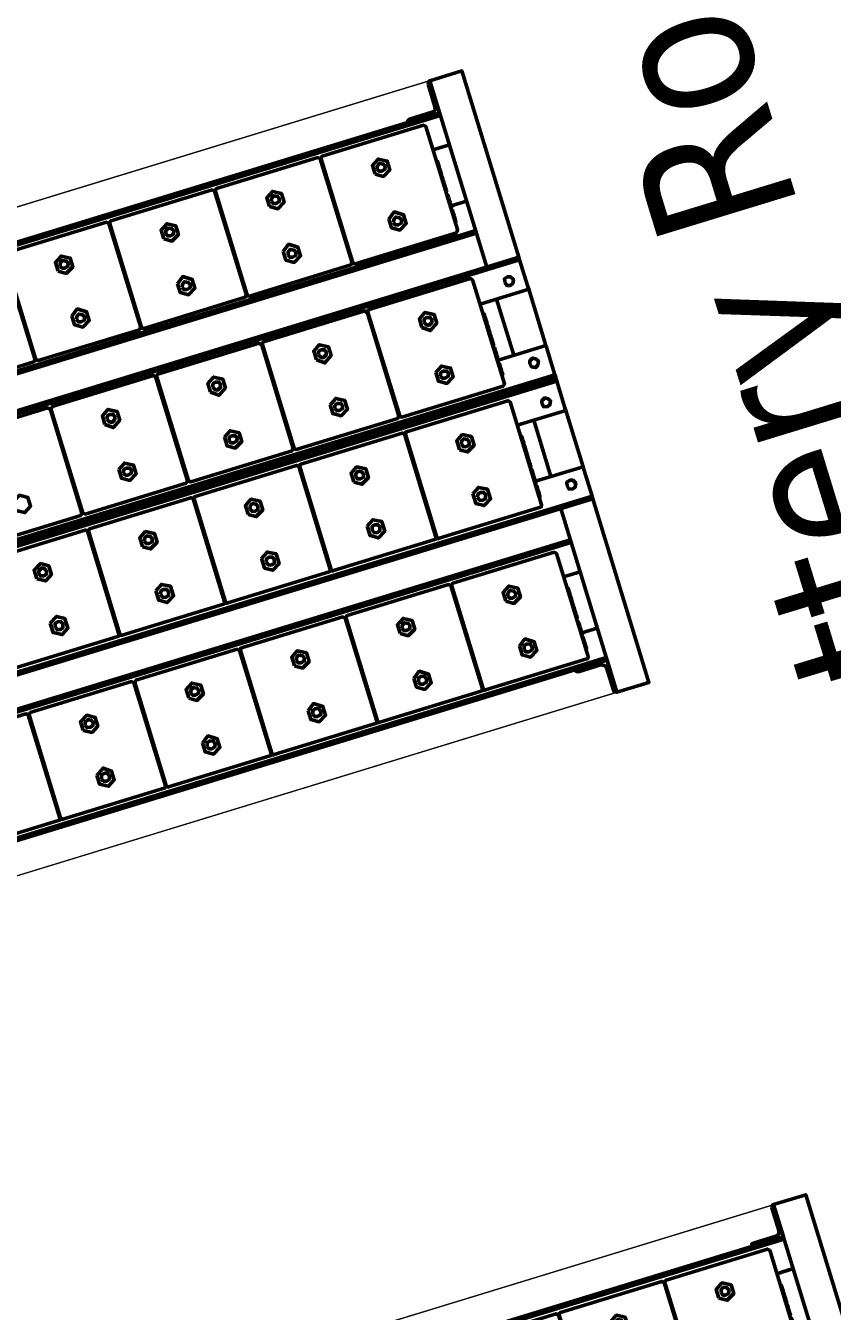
# Model space of a CAD drawing. Header units: inches. Extents: x 543393 to 2689207, y 1841861 to 9121372.
# Drawn here: x 547520.614 to 547521.818, y 1841968.599 to 1841970.519 of the extents above; entities that cross this region are included whole.
import ezdxf
from ezdxf.enums import TextEntityAlignment as Align

# ---------------------------------------------------------------- set-up
doc = ezdxf.new("R2010")
doc.units = ezdxf.units.IN
doc.header["$MEASUREMENT"] = 0
doc.layers.add('Kich thuoc', color=8, linetype='Continuous', lineweight=18)
doc.layers.add('TEXT_Phong', color=1, linetype='Continuous', lineweight=20)
doc.styles.add('Tahoma-R', font='tahoma.ttf')

# ---------------------------------------------------------------- blocks, each defined once
blk = doc.blocks.new('Dan AC 220')
at = {"lineweight": 50}
for points in [[(103.2, 622.1), (28.8, 622.1), (28.8, 626.2), (28.8, 661.3), (28.8, 668.1), (3788, 668.1), (3788, 672.2), (3788, 958.9), (3737.9, 958.9), (3737.9, 672.2)], [(78.9, 672.2), (78.9, 958.9), (28.8, 958.9), (28.8, 672.2), (28.8, 668.1)], [(78.9, 904.8), (3737.9, 904.8)], [(128.9, 908.9), (3687.9, 908.9)], [(104.6, 883.2), (103.2, 883.2), (103.2, 881.8), (104.6, 881.8)], [(103.2, 881.8), (103.2, 879.1), (104.6, 879.1)], [(103.2, 879.1), (103.2, 877.8), (104.6, 877.8)], [(103.2, 877.8), (103.2, 876.4), (104.6, 876.4), (103.2, 876.4), (103.2, 873.7), (103.2, 871), (104.6, 871)], [(104.6, 869.7), (103.2, 869.7), (104.6, 869.7)], [(103.2, 869.7), (103.2, 865.6), (104.6, 865.6)], [(269.6, 883.2), (268.3, 883.2)], [(269.6, 881.8), (268.3, 881.8)], [(269.6, 879.1), (268.3, 879.1)], [(269.6, 877.8), (268.3, 877.8)], [(269.6, 871), (268.3, 871)], [(269.6, 869.7), (268.3, 869.7), (269.6, 869.7)], [(269.6, 865.6), (268.3, 865.6)], [(434.6, 883.2), (433.3, 883.2)], [(434.6, 881.8), (433.3, 881.8)], [(434.6, 879.1), (433.3, 879.1)], [(434.6, 877.8), (433.3, 877.8)], [(434.6, 871), (433.3, 871)], [(434.6, 869.7), (433.3, 869.7), (434.6, 869.7)], [(434.6, 865.6), (433.3, 865.6)], [(599.7, 883.2), (598.3, 883.2)], [(599.7, 881.8), (598.3, 881.8)], [(599.7, 879.1), (598.3, 879.1)], [(599.7, 877.8), (598.3, 877.8)], [(599.7, 871), (598.3, 871)], [(599.7, 869.7), (598.3, 869.7), (599.7, 869.7)], [(599.7, 865.6), (598.3, 865.6)], [(764.7, 883.2), (763.3, 883.2)], [(764.7, 881.8), (763.3, 881.8)], [(764.7, 879.1), (763.3, 879.1)], [(764.7, 877.8), (763.3, 877.8)], [(764.7, 871), (763.3, 871)], [(764.7, 869.7), (763.3, 869.7), (764.7, 869.7)], [(764.7, 865.6), (763.3, 865.6)], [(929.7, 883.2), (928.4, 883.2)], [(929.7, 881.8), (928.4, 881.8)], [(929.7, 879.1), (928.4, 879.1)], [(929.7, 877.8), (928.4, 877.8)], [(929.7, 871), (928.4, 871)], [(929.7, 869.7), (928.4, 869.7), (929.7, 869.7)], [(929.7, 865.6), (928.4, 865.6)], [(78.9, 858.8), (103.2, 858.8)], [(103.2, 861.5), (103.2, 862.9)], [(104.6, 861.5), (103.2, 861.5), (103.2, 858.8), (103.2, 857.5), (104.6, 857.5)], [(104.6, 861.5), (103.2, 861.5), (104.6, 861.5)], [(103.2, 857.5), (103.2, 856.1), (104.6, 856.1), (103.2, 856.1), (103.2, 853.4), (103.2, 850.7), (104.6, 850.7)], [(104.6, 849.4), (103.2, 849.4), (103.2, 846.7), (103.2, 844), (104.6, 844), (103.2, 844), (103.2, 841.3), (104.6, 841.3)], [(269.6, 861.5), (268.3, 861.5)], [(269.6, 861.5), (268.3, 861.5), (269.6, 861.5)], [(269.6, 857.5), (268.3, 857.5)], [(269.6, 850.7), (268.3, 850.7)], [(269.6, 849.4), (268.3, 849.4)], [(434.6, 861.5), (433.3, 861.5)], [(434.6, 861.5), (433.3, 861.5), (434.6, 861.5)], [(434.6, 857.5), (433.3, 857.5)], [(434.6, 850.7), (433.3, 850.7)], [(434.6, 849.4), (433.3, 849.4)], [(599.7, 861.5), (598.3, 861.5)], [(599.7, 861.5), (598.3, 861.5), (599.7, 861.5)], [(599.7, 857.5), (598.3, 857.5)], [(599.7, 850.7), (598.3, 850.7)], [(599.7, 849.4), (598.3, 849.4)], [(764.7, 861.5), (763.3, 861.5)], [(764.7, 861.5), (763.3, 861.5), (764.7, 861.5)], [(764.7, 857.5), (763.3, 857.5)], [(764.7, 850.7), (763.3, 850.7)], [(764.7, 849.4), (763.3, 849.4)], [(929.7, 861.5), (928.4, 861.5)], [(929.7, 861.5), (928.4, 861.5), (929.7, 861.5)], [(929.7, 857.5), (928.4, 857.5)], [(929.7, 850.7), (928.4, 850.7)], [(929.7, 849.4), (928.4, 849.4)], [(104.6, 835.8), (103.2, 835.8), (103.2, 833.1), (103.2, 831.8), (104.6, 831.8)], [(103.2, 831.8), (103.2, 830.4), (104.6, 830.4)], [(104.6, 829.1), (103.2, 829.1), (103.2, 827.7), (104.6, 827.7)], [(103.2, 827.7), (103.2, 825), (104.6, 825)], [(269.6, 841.3), (268.3, 841.3)], [(269.6, 835.8), (268.3, 835.8)], [(269.6, 831.8), (268.3, 831.8)], [(269.6, 830.4), (268.3, 830.4)], [(269.6, 829.1), (268.3, 829.1)], [(269.6, 827.7), (268.3, 827.7)], [(434.6, 841.3), (433.3, 841.3)], [(434.6, 835.8), (433.3, 835.8)], [(434.6, 831.8), (433.3, 831.8)], [(434.6, 830.4), (433.3, 830.4)], [(434.6, 829.1), (433.3, 829.1)], [(434.6, 827.7), (433.3, 827.7)], [(599.7, 841.3), (598.3, 841.3)], [(599.7, 835.8), (598.3, 835.8)], [(599.7, 831.8), (598.3, 831.8)], [(599.7, 830.4), (598.3, 830.4)], [(599.7, 829.1), (598.3, 829.1)], [(599.7, 827.7), (598.3, 827.7)], [(764.7, 841.3), (763.3, 841.3)], [(764.7, 835.8), (763.3, 835.8)], [(764.7, 831.8), (763.3, 831.8)], [(764.7, 830.4), (763.3, 830.4)], [(764.7, 829.1), (763.3, 829.1)], [(764.7, 827.7), (763.3, 827.7)], [(929.7, 841.3), (928.4, 841.3)], [(929.7, 835.8), (928.4, 835.8)], [(929.7, 831.8), (928.4, 831.8)], [(929.7, 830.4), (928.4, 830.4)], [(929.7, 829.1), (928.4, 829.1)], [(929.7, 827.7), (928.4, 827.7)], [(104.6, 823.7), (103.2, 823.7), (104.6, 823.7)], [(103.2, 823.7), (103.2, 818.3), (104.6, 818.3)], [(104.6, 816.9), (103.2, 816.9), (104.6, 816.9)], [(103.2, 816.9), (103.2, 812.8), (104.6, 812.8)], [(104.6, 811.5), (103.2, 811.5), (103.2, 810.1), (104.6, 810.1)], [(103.2, 810.1), (103.2, 806.1), (104.6, 806.1), (103.2, 806.1), (103.2, 803.4), (103.2, 800.7), (104.6, 800.7)], [(269.6, 825), (268.3, 825)], [(269.6, 823.7), (268.3, 823.7), (269.6, 823.7)], [(269.6, 818.3), (268.3, 818.3)], [(269.6, 816.9), (268.3, 816.9), (269.6, 816.9)], [(269.6, 812.8), (268.3, 812.8)], [(269.6, 811.5), (268.3, 811.5)], [(269.6, 810.1), (268.3, 810.1)], [(434.6, 825), (433.3, 825)], [(434.6, 823.7), (433.3, 823.7), (434.6, 823.7)], [(434.6, 818.3), (433.3, 818.3)], [(434.6, 816.9), (433.3, 816.9), (434.6, 816.9)], [(434.6, 812.8), (433.3, 812.8)], [(434.6, 811.5), (433.3, 811.5)], [(434.6, 810.1), (433.3, 810.1)], [(599.7, 825), (598.3, 825)], [(599.7, 823.7), (598.3, 823.7), (599.7, 823.7)], [(599.7, 818.3), (598.3, 818.3)], [(599.7, 816.9), (598.3, 816.9), (599.7, 816.9)], [(599.7, 812.8), (598.3, 812.8)], [(599.7, 811.5), (598.3, 811.5)], [(599.7, 810.1), (598.3, 810.1)], [(764.7, 825), (763.3, 825)], [(764.7, 823.7), (763.3, 823.7), (764.7, 823.7)], [(764.7, 818.3), (763.3, 818.3)], [(764.7, 816.9), (763.3, 816.9), (764.7, 816.9)], [(764.7, 812.8), (763.3, 812.8)], [(764.7, 811.5), (763.3, 811.5)], [(764.7, 810.1), (763.3, 810.1)], [(929.7, 825), (928.4, 825)], [(929.7, 823.7), (928.4, 823.7), (929.7, 823.7)], [(929.7, 818.3), (928.4, 818.3)], [(929.7, 816.9), (928.4, 816.9), (929.7, 816.9)], [(929.7, 812.8), (928.4, 812.8)], [(929.7, 811.5), (928.4, 811.5)], [(929.7, 810.1), (928.4, 810.1)], [(104.6, 799.3), (103.2, 799.3), (103.2, 798), (104.6, 798)], [(103.2, 798), (103.2, 793.9), (104.6, 793.9), (103.2, 793.9), (103.2, 792.6), (103.2, 789.9), (104.6, 789.9), (103.2, 789.9), (103.2, 788.5), (104.6, 788.5)], [(269.6, 800.7), (268.3, 800.7)], [(269.6, 799.3), (268.3, 799.3)], [(269.6, 798), (268.3, 798)], [(269.6, 789.9), (268.3, 789.9), (269.6, 789.9)], [(269.6, 788.5), (268.3, 788.5)], [(434.6, 800.7), (433.3, 800.7)], [(434.6, 799.3), (433.3, 799.3)], [(434.6, 798), (433.3, 798)], [(434.6, 789.9), (433.3, 789.9), (434.6, 789.9)], [(434.6, 788.5), (433.3, 788.5)], [(599.7, 800.7), (598.3, 800.7)], [(599.7, 799.3), (598.3, 799.3)], [(599.7, 798), (598.3, 798)], [(599.7, 789.9), (598.3, 789.9), (599.7, 789.9)], [(599.7, 788.5), (598.3, 788.5)], [(764.7, 800.7), (763.3, 800.7)], [(764.7, 799.3), (763.3, 799.3)], [(764.7, 798), (763.3, 798)], [(764.7, 789.9), (763.3, 789.9), (764.7, 789.9)], [(764.7, 788.5), (763.3, 788.5)], [(929.7, 800.7), (928.4, 800.7)], [(929.7, 799.3), (928.4, 799.3)], [(929.7, 798), (928.4, 798)], [(929.7, 789.9), (928.4, 789.9), (929.7, 789.9)], [(929.7, 788.5), (928.4, 788.5)], [(104.6, 770.9), (78.9, 770.9)], [(269.6, 770.9), (268.3, 770.9)], [(434.6, 770.9), (433.3, 770.9)], [(599.7, 770.9), (598.3, 770.9)], [(764.7, 770.9), (763.3, 770.9)], [(929.7, 770.9), (928.4, 770.9)], [(3737.9, 724.9), (78.9, 724.9)], [(1035.2, 720.9), (78.9, 720.9)], [(3788, 672.2), (28.8, 672.2)], [(104.6, 646.5), (103.2, 646.5), (103.2, 645.1), (104.6, 645.1)], [(103.2, 645.1), (103.2, 641.1), (104.6, 641.1)], [(103.2, 641.1), (103.2, 639.7), (104.6, 639.7), (103.2, 639.7), (103.2, 637), (103.2, 634.3), (104.6, 634.3)], [(103.2, 639.7), (104.6, 639.7)], [(269.6, 646.5), (268.3, 646.5)], [(269.6, 645.1), (268.3, 645.1)], [(269.6, 641.1), (268.3, 641.1)], [(269.6, 639.7), (268.3, 639.7)], [(269.6, 639.7), (268.3, 639.7), (269.6, 639.7)], [(269.6, 634.3), (268.3, 634.3)], [(434.6, 646.5), (433.3, 646.5)], [(434.6, 645.1), (433.3, 645.1)], [(434.6, 641.1), (433.3, 641.1)], [(434.6, 639.7), (433.3, 639.7)], [(434.6, 639.7), (433.3, 639.7), (434.6, 639.7)], [(434.6, 634.3), (433.3, 634.3)], [(599.7, 646.5), (598.3, 646.5)], [(599.7, 645.1), (598.3, 645.1)], [(599.7, 641.1), (598.3, 641.1)], [(599.7, 639.7), (598.3, 639.7)], [(599.7, 639.7), (598.3, 639.7), (599.7, 639.7)], [(599.7, 634.3), (598.3, 634.3)], [(764.7, 646.5), (763.3, 646.5)], [(764.7, 645.1), (763.3, 645.1)], [(764.7, 641.1), (763.3, 641.1)], [(764.7, 639.7), (763.3, 639.7)], [(764.7, 639.7), (763.3, 639.7), (764.7, 639.7)], [(764.7, 634.3), (763.3, 634.3)], [(28.8, 488.2), (28.8, 495), (28.8, 530.1), (28.8, 534.2), (28.8, 622.1)], [(78.9, 534.2), (78.9, 622.1)], [(104.6, 632.9), (103.2, 632.9), (104.6, 632.9)], [(103.2, 632.9), (103.2, 628.9), (104.6, 628.9)], [(103.2, 624.8), (103.2, 626.2)], [(104.6, 624.8), (103.2, 624.8), (103.2, 622.1), (103.2, 619.4), (104.6, 619.4), (103.2, 619.4), (103.2, 616.7), (103.2, 614), (104.6, 614)], [(104.6, 624.8), (103.2, 624.8), (104.6, 624.8)], [(103.2, 619.4), (104.6, 619.4)], [(269.6, 632.9), (268.3, 632.9), (269.6, 632.9)], [(269.6, 628.9), (268.3, 628.9)], [(269.6, 624.8), (268.3, 624.8)], [(269.6, 624.8), (268.3, 624.8), (269.6, 624.8)], [(269.6, 619.4), (268.3, 619.4)], [(269.6, 619.4), (268.3, 619.4), (269.6, 619.4)], [(434.6, 632.9), (433.3, 632.9), (434.6, 632.9)], [(434.6, 628.9), (433.3, 628.9)], [(434.6, 624.8), (433.3, 624.8)], [(434.6, 624.8), (433.3, 624.8), (434.6, 624.8)], [(434.6, 619.4), (433.3, 619.4)], [(434.6, 619.4), (433.3, 619.4), (434.6, 619.4)], [(599.7, 632.9), (598.3, 632.9), (599.7, 632.9)], [(599.7, 628.9), (598.3, 628.9)], [(599.7, 624.8), (598.3, 624.8)], [(599.7, 624.8), (598.3, 624.8), (599.7, 624.8)], [(599.7, 619.4), (598.3, 619.4)], [(599.7, 619.4), (598.3, 619.4), (599.7, 619.4)], [(764.7, 632.9), (763.3, 632.9), (764.7, 632.9)], [(764.7, 628.9), (763.3, 628.9)], [(764.7, 624.8), (763.3, 624.8)], [(764.7, 624.8), (763.3, 624.8), (764.7, 624.8)], [(764.7, 619.4), (763.3, 619.4)], [(764.7, 619.4), (763.3, 619.4), (764.7, 619.4)], [(104.6, 612.6), (103.2, 612.6), (103.2, 609.9), (103.2, 607.2), (104.6, 607.2), (103.2, 607.2), (103.2, 603.2), (104.6, 603.2)], [(104.6, 599.1), (103.2, 599.1), (103.2, 597.8), (103.2, 595.1), (104.6, 595.1)], [(269.6, 614), (268.3, 614)], [(269.6, 612.6), (268.3, 612.6)], [(269.6, 603.2), (268.3, 603.2)], [(269.6, 599.1), (268.3, 599.1)], [(434.6, 614), (433.3, 614)], [(434.6, 612.6), (433.3, 612.6)], [(434.6, 603.2), (433.3, 603.2)], [(434.6, 599.1), (433.3, 599.1)], [(599.7, 614), (598.3, 614)], [(599.7, 612.6), (598.3, 612.6)], [(599.7, 603.2), (598.3, 603.2)], [(599.7, 599.1), (598.3, 599.1)], [(764.7, 614), (763.3, 614)], [(764.7, 612.6), (763.3, 612.6)], [(764.7, 603.2), (763.3, 603.2)], [(764.7, 599.1), (763.3, 599.1)], [(103.2, 595.1), (103.2, 593.7), (104.6, 593.7)], [(104.6, 592.4), (103.2, 592.4), (103.2, 591), (104.6, 591)], [(103.2, 591), (103.2, 588.3), (104.6, 588.3)], [(104.6, 586.9), (103.2, 586.9), (103.2, 585.6), (104.6, 585.6)], [(103.2, 585.6), (103.2, 581.5), (104.6, 581.5)], [(104.6, 580.2), (103.2, 580.2), (104.6, 580.2)], [(103.2, 580.2), (103.2, 576.1), (104.6, 576.1)], [(269.6, 595.1), (268.3, 595.1)], [(269.6, 593.7), (268.3, 593.7)], [(269.6, 592.4), (268.3, 592.4)], [(269.6, 591), (268.3, 591)], [(269.6, 588.3), (268.3, 588.3)], [(269.6, 586.9), (268.3, 586.9)], [(269.6, 585.6), (268.3, 585.6)], [(269.6, 581.5), (268.3, 581.5)], [(269.6, 580.2), (268.3, 580.2), (269.6, 580.2)], [(269.6, 576.1), (268.3, 576.1)], [(434.6, 595.1), (433.3, 595.1)], [(434.6, 593.7), (433.3, 593.7)], [(434.6, 592.4), (433.3, 592.4)], [(434.6, 591), (433.3, 591)], [(434.6, 588.3), (433.3, 588.3)], [(434.6, 586.9), (433.3, 586.9)], [(434.6, 585.6), (433.3, 585.6)], [(434.6, 581.5), (433.3, 581.5)], [(434.6, 580.2), (433.3, 580.2), (434.6, 580.2)], [(434.6, 576.1), (433.3, 576.1)], [(599.7, 595.1), (598.3, 595.1)], [(599.7, 593.7), (598.3, 593.7)], [(599.7, 592.4), (598.3, 592.4)], [(599.7, 591), (598.3, 591)], [(599.7, 588.3), (598.3, 588.3)], [(599.7, 586.9), (598.3, 586.9)], [(599.7, 585.6), (598.3, 585.6)], [(599.7, 581.5), (598.3, 581.5)], [(599.7, 580.2), (598.3, 580.2), (599.7, 580.2)], [(599.7, 576.1), (598.3, 576.1)], [(764.7, 595.1), (763.3, 595.1)], [(764.7, 593.7), (763.3, 593.7)], [(764.7, 592.4), (763.3, 592.4)], [(764.7, 591), (763.3, 591)], [(764.7, 588.3), (763.3, 588.3)], [(764.7, 586.9), (763.3, 586.9)], [(764.7, 585.6), (763.3, 585.6)], [(764.7, 581.5), (763.3, 581.5)], [(764.7, 580.2), (763.3, 580.2), (764.7, 580.2)], [(764.7, 576.1), (763.3, 576.1)], [(104.6, 574.8), (103.2, 574.8), (103.2, 573.4), (104.6, 573.4)], [(103.2, 573.4), (103.2, 569.4), (104.6, 569.4), (103.2, 569.4), (103.2, 566.7), (103.2, 564), (104.6, 564)], [(104.6, 562.6), (103.2, 562.6), (103.2, 561.2), (104.6, 561.2)], [(103.2, 561.2), (103.2, 557.2), (104.6, 557.2), (103.2, 557.2), (103.2, 555.8), (103.2, 553.1), (104.6, 553.1), (103.2, 553.1), (103.2, 551.8), (104.6, 551.8)], [(269.6, 574.8), (268.3, 574.8)], [(269.6, 573.4), (268.3, 573.4)], [(269.6, 564), (268.3, 564)], [(269.6, 562.6), (268.3, 562.6)], [(269.6, 561.2), (268.3, 561.2)], [(434.6, 574.8), (433.3, 574.8)], [(434.6, 573.4), (433.3, 573.4)], [(434.6, 564), (433.3, 564)], [(434.6, 562.6), (433.3, 562.6)], [(434.6, 561.2), (433.3, 561.2)], [(599.7, 574.8), (598.3, 574.8)], [(599.7, 573.4), (598.3, 573.4)], [(599.7, 564), (598.3, 564)], [(599.7, 562.6), (598.3, 562.6)], [(599.7, 561.2), (598.3, 561.2)], [(764.7, 574.8), (763.3, 574.8)], [(764.7, 573.4), (763.3, 573.4)], [(764.7, 564), (763.3, 564)], [(764.7, 562.6), (763.3, 562.6)], [(764.7, 561.2), (763.3, 561.2)], [(269.6, 553.1), (268.3, 553.1), (269.6, 553.1)], [(269.6, 551.8), (268.3, 551.8)], [(434.6, 553.1), (433.3, 553.1), (434.6, 553.1)], [(434.6, 551.8), (433.3, 551.8)], [(599.7, 553.1), (598.3, 553.1), (599.7, 553.1)], [(599.7, 551.8), (598.3, 551.8)], [(764.7, 553.1), (763.3, 553.1), (764.7, 553.1)], [(764.7, 551.8), (763.3, 551.8)], [(3788, 488.2), (3788, 485.5), (3788, 484.1), (28.8, 484.1), (28.8, 485.5), (28.8, 488.2), (3788, 488.2), (3788, 495), (3788, 530.1), (3788, 534.2), (3732.5, 534.2)], [(104.6, 534.2), (28.8, 534.2)], [(269.6, 534.2), (268.3, 534.2)], [(434.6, 534.2), (433.3, 534.2)], [(599.7, 534.2), (598.3, 534.2)], [(764.7, 534.2), (763.3, 534.2)], [(28.8, 482.8), (28.8, 484.1)], [(28.8, 478.7), (28.8, 481.4), (28.8, 482.8), (3788, 482.8), (3788, 481.4), (3788, 478.7), (28.8, 478.7), (28.8, 472), (28.8, 435.4), (28.8, 432.7), (103.2, 432.7)], [(78.9, 482.8), (78.9, 484.1)], [(104.6, 455.7), (103.2, 455.7), (103.2, 454.4), (104.6, 454.4)], [(103.2, 454.4), (103.2, 451.7), (104.6, 451.7)], [(103.2, 451.7), (103.2, 450.3), (104.6, 450.3), (103.2, 450.3)], [(104.6, 449), (103.2, 449), (103.2, 447.6), (103.2, 444.9), (104.6, 444.9)], [(104.6, 443.6), (103.2, 443.6), (103.2, 442.2), (104.6, 442.2)], [(103.2, 442.2), (103.2, 438.2), (104.6, 438.2)], [(269.6, 455.7), (268.3, 455.7)], [(269.6, 454.4), (268.3, 454.4)], [(269.6, 451.7), (268.3, 451.7)], [(269.6, 450.3), (268.3, 450.3), (269.6, 450.3)], [(269.6, 449), (268.3, 449)], [(269.6, 444.9), (268.3, 444.9)], [(269.6, 443.6), (268.3, 443.6)], [(269.6, 442.2), (268.3, 442.2)], [(434.6, 455.7), (433.3, 455.7)], [(434.6, 454.4), (433.3, 454.4)], [(434.6, 451.7), (433.3, 451.7)], [(434.6, 450.3), (433.3, 450.3), (434.6, 450.3)], [(434.6, 449), (433.3, 449)], [(434.6, 444.9), (433.3, 444.9)], [(434.6, 443.6), (433.3, 443.6)], [(434.6, 442.2), (433.3, 442.2)], [(599.7, 455.7), (598.3, 455.7)], [(599.7, 454.4), (598.3, 454.4)], [(599.7, 451.7), (598.3, 451.7)], [(599.7, 450.3), (598.3, 450.3), (599.7, 450.3)], [(599.7, 449), (598.3, 449)], [(599.7, 444.9), (598.3, 444.9)], [(599.7, 443.6), (598.3, 443.6)], [(599.7, 442.2), (598.3, 442.2)], [(764.7, 455.7), (763.3, 455.7)], [(764.7, 454.4), (763.3, 454.4)], [(764.7, 451.7), (763.3, 451.7)], [(764.7, 450.3), (763.3, 450.3), (764.7, 450.3)], [(764.7, 449), (763.3, 449)], [(764.7, 444.9), (763.3, 444.9)], [(764.7, 443.6), (763.3, 443.6)], [(764.7, 442.2), (763.3, 442.2)], [(28.8, 298.8), (28.8, 305.6), (28.8, 340.8), (28.8, 344.8), (28.8, 432.7)], [(78.9, 344.8), (78.9, 432.7)], [(103.2, 434.1), (103.2, 435.4)], [(104.6, 434.1), (103.2, 434.1), (103.2, 432.7), (103.2, 430), (104.6, 430), (103.2, 430)], [(104.6, 434.1), (103.2, 434.1), (104.6, 434.1)], [(104.6, 428.7), (103.2, 428.7), (103.2, 426), (103.2, 423.3), (104.6, 423.3), (103.2, 423.3), (103.2, 420.6), (103.2, 417.9), (104.6, 417.9)], [(269.6, 438.2), (268.3, 438.2)], [(269.6, 434.1), (268.3, 434.1)], [(269.6, 434.1), (268.3, 434.1), (269.6, 434.1)], [(269.6, 430), (268.3, 430), (269.6, 430)], [(269.6, 428.7), (268.3, 428.7)], [(434.6, 438.2), (433.3, 438.2)], [(434.6, 434.1), (433.3, 434.1)], [(434.6, 434.1), (433.3, 434.1), (434.6, 434.1)], [(434.6, 430), (433.3, 430), (434.6, 430)], [(434.6, 428.7), (433.3, 428.7)], [(599.7, 438.2), (598.3, 438.2)], [(599.7, 434.1), (598.3, 434.1)], [(599.7, 434.1), (598.3, 434.1), (599.7, 434.1)], [(599.7, 430), (598.3, 430), (599.7, 430)], [(599.7, 428.7), (598.3, 428.7)], [(764.7, 438.2), (763.3, 438.2)], [(764.7, 434.1), (763.3, 434.1)], [(764.7, 434.1), (763.3, 434.1), (764.7, 434.1)], [(764.7, 430), (763.3, 430), (764.7, 430)], [(764.7, 428.7), (763.3, 428.7)], [(104.6, 416.5), (103.2, 416.5), (103.2, 413.8), (104.6, 413.8)], [(104.6, 409.7), (103.2, 409.7), (103.2, 408.4), (103.2, 404.3), (104.6, 404.3)], [(103.2, 404.3), (103.2, 403), (104.6, 403), (103.2, 403), (103.2, 401.6), (104.6, 401.6)], [(269.6, 417.9), (268.3, 417.9)], [(269.6, 416.5), (268.3, 416.5)], [(269.6, 413.8), (268.3, 413.8)], [(269.6, 409.7), (268.3, 409.7)], [(269.6, 404.3), (268.3, 404.3)], [(434.6, 417.9), (433.3, 417.9)], [(434.6, 416.5), (433.3, 416.5)], [(434.6, 413.8), (433.3, 413.8)], [(434.6, 409.7), (433.3, 409.7)], [(434.6, 404.3), (433.3, 404.3)], [(599.7, 417.9), (598.3, 417.9)], [(599.7, 416.5), (598.3, 416.5)], [(599.7, 413.8), (598.3, 413.8)], [(599.7, 409.7), (598.3, 409.7)], [(599.7, 404.3), (598.3, 404.3)], [(764.7, 417.9), (763.3, 417.9)], [(764.7, 416.5), (763.3, 416.5)], [(764.7, 413.8), (763.3, 413.8)], [(764.7, 409.7), (763.3, 409.7)], [(764.7, 404.3), (763.3, 404.3)], [(103.2, 401.6), (103.2, 397.6), (104.6, 397.6)], [(104.6, 396.2), (103.2, 396.2), (104.6, 396.2)], [(103.2, 396.2), (103.2, 392.2), (104.6, 392.2)], [(104.6, 390.8), (103.2, 390.8), (103.2, 389.5), (104.6, 389.5)], [(103.2, 389.5), (103.2, 385.4), (104.6, 385.4)], [(104.6, 384), (103.2, 384), (104.6, 384)], [(103.2, 384), (103.2, 380), (104.6, 380)], [(269.6, 401.6), (268.3, 401.6)], [(269.6, 397.6), (268.3, 397.6)], [(269.6, 396.2), (268.3, 396.2), (269.6, 396.2)], [(269.6, 392.2), (268.3, 392.2)], [(269.6, 390.8), (268.3, 390.8)], [(269.6, 389.5), (268.3, 389.5)], [(269.6, 385.4), (268.3, 385.4)], [(269.6, 384), (268.3, 384), (269.6, 384)], [(434.6, 401.6), (433.3, 401.6)], [(434.6, 397.6), (433.3, 397.6)], [(434.6, 396.2), (433.3, 396.2), (434.6, 396.2)], [(434.6, 392.2), (433.3, 392.2)], [(434.6, 390.8), (433.3, 390.8)], [(434.6, 389.5), (433.3, 389.5)], [(434.6, 385.4), (433.3, 385.4)], [(434.6, 384), (433.3, 384), (434.6, 384)], [(599.7, 401.6), (598.3, 401.6)], [(599.7, 397.6), (598.3, 397.6)], [(599.7, 396.2), (598.3, 396.2), (599.7, 396.2)], [(599.7, 392.2), (598.3, 392.2)], [(599.7, 390.8), (598.3, 390.8)], [(599.7, 389.5), (598.3, 389.5)], [(599.7, 385.4), (598.3, 385.4)], [(599.7, 384), (598.3, 384), (599.7, 384)], [(764.7, 401.6), (763.3, 401.6)], [(764.7, 397.6), (763.3, 397.6)], [(764.7, 396.2), (763.3, 396.2), (764.7, 396.2)], [(764.7, 392.2), (763.3, 392.2)], [(764.7, 390.8), (763.3, 390.8)], [(764.7, 389.5), (763.3, 389.5)], [(764.7, 385.4), (763.3, 385.4)], [(764.7, 384), (763.3, 384), (764.7, 384)], [(104.6, 378.6), (103.2, 378.6), (103.2, 375.9), (103.2, 373.2), (104.6, 373.2)], [(104.6, 371.9), (103.2, 371.9), (104.6, 371.9)], [(103.2, 371.9), (103.2, 367.8), (104.6, 367.8)], [(104.6, 366.5), (103.2, 366.5), (103.2, 363.8), (103.2, 362.4), (104.6, 362.4), (103.2, 362.4), (103.2, 361), (104.6, 361)], [(269.6, 380), (268.3, 380)], [(269.6, 378.6), (268.3, 378.6)], [(269.6, 373.2), (268.3, 373.2)], [(269.6, 371.9), (268.3, 371.9), (269.6, 371.9)], [(269.6, 367.8), (268.3, 367.8)], [(269.6, 366.5), (268.3, 366.5)], [(434.6, 380), (433.3, 380)], [(434.6, 378.6), (433.3, 378.6)], [(434.6, 373.2), (433.3, 373.2)], [(434.6, 371.9), (433.3, 371.9), (434.6, 371.9)], [(434.6, 367.8), (433.3, 367.8)], [(434.6, 366.5), (433.3, 366.5)], [(599.7, 380), (598.3, 380)], [(599.7, 378.6), (598.3, 378.6)], [(599.7, 373.2), (598.3, 373.2)], [(599.7, 371.9), (598.3, 371.9), (599.7, 371.9)], [(599.7, 367.8), (598.3, 367.8)], [(599.7, 366.5), (598.3, 366.5)], [(764.7, 380), (763.3, 380)], [(764.7, 378.6), (763.3, 378.6)], [(764.7, 373.2), (763.3, 373.2)], [(764.7, 371.9), (763.3, 371.9), (764.7, 371.9)], [(764.7, 367.8), (763.3, 367.8)], [(764.7, 366.5), (763.3, 366.5)], [(269.6, 362.4), (268.3, 362.4), (269.6, 362.4)], [(269.6, 361), (268.3, 361)], [(434.6, 362.4), (433.3, 362.4), (434.6, 362.4)], [(434.6, 361), (433.3, 361)], [(599.7, 362.4), (598.3, 362.4), (599.7, 362.4)], [(599.7, 361), (598.3, 361)], [(764.7, 362.4), (763.3, 362.4), (764.7, 362.4)], [(764.7, 361), (763.3, 361)], [(3732.5, 344.8), (3788, 344.8), (3788, 340.8), (3788, 305.6), (3788, 298.8), (28.8, 298.8), (28.8, 294.8), (28.8, 3.9), (78.9, 3.9), (78.9, 294.8)], [(104.6, 344.8), (28.8, 344.8)], [(269.6, 344.8), (268.3, 344.8)], [(434.6, 344.8), (433.3, 344.8)], [(599.7, 344.8), (598.3, 344.8)], [(764.7, 344.8), (763.3, 344.8)], [(28.8, 294.8), (3788, 294.8)], [(78.9, 242), (3737.9, 242)], [(78.9, 238), (3737.9, 238)], [(104.6, 216.3), (103.2, 216.3), (103.2, 215), (104.6, 215)], [(103.2, 215), (103.2, 212.3), (104.6, 212.3)], [(103.2, 212.3), (103.2, 210.9), (104.6, 210.9)], [(269.6, 216.3), (268.3, 216.3)], [(269.6, 215), (268.3, 215)], [(269.6, 212.3), (268.3, 212.3)], [(434.6, 216.3), (433.3, 216.3)], [(434.6, 215), (433.3, 215)], [(434.6, 212.3), (433.3, 212.3)], [(599.7, 216.3), (598.3, 216.3)], [(599.7, 215), (598.3, 215)], [(599.7, 212.3), (598.3, 212.3)], [(764.7, 216.3), (763.3, 216.3)], [(764.7, 215), (763.3, 215)], [(764.7, 212.3), (763.3, 212.3)], [(103.2, 210.9), (103.2, 209.5), (104.6, 209.5), (103.2, 209.5), (103.2, 206.8), (103.2, 204.1), (104.6, 204.1)], [(104.6, 202.8), (103.2, 202.8), (104.6, 202.8)], [(103.2, 202.8), (103.2, 198.7), (104.6, 198.7)], [(103.2, 194.7), (103.2, 196)], [(104.6, 194.7), (103.2, 194.7), (103.2, 192), (103.2, 190.6), (104.6, 190.6), (103.2, 190.6)], [(104.6, 194.7), (103.2, 194.7), (104.6, 194.7)], [(269.6, 210.9), (268.3, 210.9)], [(269.6, 204.1), (268.3, 204.1)], [(269.6, 202.8), (268.3, 202.8), (269.6, 202.8)], [(269.6, 198.7), (268.3, 198.7)], [(269.6, 194.7), (268.3, 194.7)], [(269.6, 194.7), (268.3, 194.7), (269.6, 194.7)], [(434.6, 210.9), (433.3, 210.9)], [(434.6, 204.1), (433.3, 204.1)], [(434.6, 202.8), (433.3, 202.8), (434.6, 202.8)], [(434.6, 198.7), (433.3, 198.7)], [(434.6, 194.7), (433.3, 194.7)], [(434.6, 194.7), (433.3, 194.7), (434.6, 194.7)], [(599.7, 210.9), (598.3, 210.9)], [(599.7, 204.1), (598.3, 204.1)], [(599.7, 202.8), (598.3, 202.8), (599.7, 202.8)], [(599.7, 198.7), (598.3, 198.7)], [(599.7, 194.7), (598.3, 194.7)], [(599.7, 194.7), (598.3, 194.7), (599.7, 194.7)], [(764.7, 210.9), (763.3, 210.9)], [(764.7, 204.1), (763.3, 204.1)], [(764.7, 202.8), (763.3, 202.8), (764.7, 202.8)], [(764.7, 198.7), (763.3, 198.7)], [(764.7, 194.7), (763.3, 194.7)], [(764.7, 194.7), (763.3, 194.7), (764.7, 194.7)], [(78.9, 192), (103.2, 192)], [(104.6, 189.3), (103.2, 189.3), (103.2, 186.5), (103.2, 183.8), (104.6, 183.8)], [(104.6, 182.5), (103.2, 182.5), (103.2, 179.8), (103.2, 177.1), (104.6, 177.1), (103.2, 177.1), (103.2, 174.4), (104.6, 174.4)], [(269.6, 190.6), (268.3, 190.6), (269.6, 190.6)], [(269.6, 189.3), (268.3, 189.3)], [(269.6, 183.8), (268.3, 183.8)], [(269.6, 182.5), (268.3, 182.5)], [(269.6, 174.4), (268.3, 174.4)], [(434.6, 190.6), (433.3, 190.6), (434.6, 190.6)], [(434.6, 189.3), (433.3, 189.3)], [(434.6, 183.8), (433.3, 183.8)], [(434.6, 182.5), (433.3, 182.5)], [(434.6, 174.4), (433.3, 174.4)], [(599.7, 190.6), (598.3, 190.6), (599.7, 190.6)], [(599.7, 189.3), (598.3, 189.3)], [(599.7, 183.8), (598.3, 183.8)], [(599.7, 182.5), (598.3, 182.5)], [(599.7, 174.4), (598.3, 174.4)], [(764.7, 190.6), (763.3, 190.6), (764.7, 190.6)], [(764.7, 189.3), (763.3, 189.3)], [(764.7, 183.8), (763.3, 183.8)], [(764.7, 182.5), (763.3, 182.5)], [(104.6, 169), (103.2, 169), (103.2, 166.3), (103.2, 164.9), (104.6, 164.9)], [(103.2, 164.9), (103.2, 163.6), (104.6, 163.6)], [(104.6, 162.2), (103.2, 162.2), (104.6, 162.2)], [(103.2, 162.2), (103.2, 158.1), (104.6, 158.1)], [(104.6, 156.8), (103.2, 156.8), (104.6, 156.8)], [(103.2, 156.8), (103.2, 152.7), (104.6, 152.7)], [(269.6, 169), (268.3, 169)], [(269.6, 164.9), (268.3, 164.9)], [(269.6, 163.6), (268.3, 163.6)], [(269.6, 162.2), (268.3, 162.2), (269.6, 162.2)], [(269.6, 158.1), (268.3, 158.1)], [(269.6, 156.8), (268.3, 156.8), (269.6, 156.8)], [(434.6, 169), (433.3, 169)], [(434.6, 164.9), (433.3, 164.9)], [(434.6, 163.6), (433.3, 163.6)], [(434.6, 162.2), (433.3, 162.2), (434.6, 162.2)], [(434.6, 158.1), (433.3, 158.1)], [(434.6, 156.8), (433.3, 156.8), (434.6, 156.8)], [(599.7, 169), (598.3, 169)], [(599.7, 164.9), (598.3, 164.9)], [(599.7, 163.6), (598.3, 163.6)], [(599.7, 162.2), (598.3, 162.2), (599.7, 162.2)], [(599.7, 158.1), (598.3, 158.1)], [(599.7, 156.8), (598.3, 156.8), (599.7, 156.8)], [(104.6, 150), (103.2, 150), (104.6, 150)], [(103.2, 150), (103.2, 146), (104.6, 146)], [(104.6, 144.6), (103.2, 144.6), (103.2, 143.3), (104.6, 143.3)], [(103.2, 143.3), (103.2, 139.2), (104.6, 139.2), (103.2, 139.2), (103.2, 136.5), (103.2, 133.8), (104.6, 133.8)], [(269.6, 152.7), (268.3, 152.7)], [(269.6, 150), (268.3, 150), (269.6, 150)], [(269.6, 146), (268.3, 146)], [(269.6, 144.6), (268.3, 144.6)], [(269.6, 143.3), (268.3, 143.3)], [(434.6, 152.7), (433.3, 152.7)], [(434.6, 150), (433.3, 150), (434.6, 150)], [(434.6, 146), (433.3, 146)], [(434.6, 144.6), (433.3, 144.6)], [(434.6, 143.3), (433.3, 143.3)], [(599.7, 152.7), (598.3, 152.7)], [(599.7, 150), (598.3, 150), (599.7, 150)], [(599.7, 146), (598.3, 146)], [(599.7, 144.6), (598.3, 144.6)], [(599.7, 143.3), (598.3, 143.3)], [(104.6, 132.4), (103.2, 132.4), (103.2, 131.1), (104.6, 131.1)], [(103.2, 131.1), (103.2, 127), (104.6, 127), (103.2, 127), (103.2, 125.7), (103.2, 123), (104.6, 123), (103.2, 123), (103.2, 121.6), (104.6, 121.6)], [(269.6, 133.8), (268.3, 133.8)], [(269.6, 132.4), (268.3, 132.4)], [(269.6, 131.1), (268.3, 131.1)], [(269.6, 123), (268.3, 123), (269.6, 123)], [(269.6, 121.6), (268.3, 121.6)], [(434.6, 133.8), (433.3, 133.8)], [(434.6, 132.4), (433.3, 132.4)], [(434.6, 131.1), (433.3, 131.1)], [(434.6, 123), (433.3, 123), (434.6, 123)], [(434.6, 121.6), (433.3, 121.6)], [(599.7, 133.8), (598.3, 133.8)], [(599.7, 132.4), (598.3, 132.4)], [(599.7, 131.1), (598.3, 131.1)], [(599.7, 123), (598.3, 123), (599.7, 123)], [(599.7, 121.6), (598.3, 121.6)], [(104.6, 104), (78.9, 104)], [(269.6, 104), (268.3, 104)], [(434.6, 104), (433.3, 104)], [(599.7, 104), (598.3, 104)], [(3737.9, 58), (78.9, 58)], [(3687.9, 54), (128.9, 54)]]:
    blk.add_lwpolyline(points, dxfattribs=at)
for points in [[(28.8, 958.9), (3788, 958.9), (3788, 3.9), (28.8, 3.9)], [(28.8, 3.9), (3788.8, 3.9), (3788.8, 958.9), (28.8, 958.9)]]:
    blk.add_lwpolyline(points, close=True)
for points in [[(124.9, 912.9), (127.6, 911.6), (128.9, 910.2), (128.9, 908.9), (78.9, 908.9), (78.9, 958.9), (81.6, 957.6), (82.9, 956.2), (82.9, 919.7), (84.3, 915.7), (89.7, 912.9)], [(268.3, 895.4), (268.3, 898.1), (265.6, 898.1), (107.3, 898.1), (105.9, 898.1), (104.6, 895.4), (104.6, 734.4), (105.9, 733), (107.3, 731.7), (265.6, 731.7), (268.3, 733)], [(433.3, 895.4), (433.3, 898.1), (430.6, 898.1), (272.3, 898.1), (271, 898.1), (269.6, 895.4), (269.6, 734.4), (271, 733), (272.3, 731.7), (430.6, 731.7), (433.3, 733)], [(598.3, 895.4), (598.3, 898.1), (595.6, 898.1), (437.3, 898.1), (436, 898.1), (434.6, 895.4), (434.6, 734.4), (436, 733), (437.3, 731.7), (595.6, 731.7), (598.3, 733)], [(763.3, 895.4), (762, 898.1), (760.6, 898.1), (602.4, 898.1), (601, 898.1), (599.7, 895.4), (599.7, 734.4), (601, 733), (602.4, 731.7), (760.6, 731.7), (762, 733), (763.3, 734.4)], [(928.4, 895.4), (927, 898.1), (925.7, 898.1), (767.4, 898.1), (766, 898.1), (764.7, 895.4), (764.7, 734.4), (766, 733), (767.4, 731.7), (925.7, 731.7), (927, 733), (928.4, 734.4)], [(1093.4, 895.4), (1092, 898.1), (1090.7, 898.1), (932.4, 898.1), (929.7, 898.1), (929.7, 895.4), (929.7, 734.4), (929.7, 733), (932.4, 731.7), (1090.7, 731.7), (1092, 733), (1093.4, 734.4)], [(197.9, 850.7), (197.9, 864.2), (187.1, 871), (174.9, 864.2), (174.9, 850.7), (187.1, 842.6)], [(268.3, 876.4), (269.6, 876.4)], [(362.9, 850.7), (362.9, 864.2), (352.1, 871), (340, 864.2), (340, 850.7), (352.1, 842.6)], [(433.3, 876.4), (434.6, 876.4)], [(528, 850.7), (528, 864.2), (517.2, 871), (505, 864.2), (505, 850.7), (517.2, 842.6)], [(598.3, 876.4), (599.7, 876.4)], [(693, 850.7), (693, 864.2), (682.2, 871), (670, 864.2), (670, 850.7), (682.2, 842.6)], [(763.3, 876.4), (764.7, 876.4)], [(858, 850.7), (858, 864.2), (845.9, 871), (835, 864.2), (835, 850.7), (845.9, 842.6)], [(928.4, 876.4), (929.7, 876.4)], [(192.5, 857.5), (191.2, 861.5), (187.1, 862.9), (181.7, 861.5), (180.3, 857.5), (181.7, 852.1), (187.1, 850.7), (191.2, 852.1)], [(268.3, 856.1), (269.6, 856.1)], [(357.5, 857.5), (356.2, 861.5), (352.1, 862.9), (346.7, 861.5), (345.4, 857.5), (346.7, 852.1), (352.1, 850.7), (356.2, 852.1)], [(433.3, 856.1), (434.6, 856.1)], [(522.6, 857.5), (521.2, 861.5), (517.2, 862.9), (511.7, 861.5), (510.4, 857.5), (511.7, 852.1), (517.2, 850.7), (521.2, 852.1)], [(598.3, 856.1), (599.7, 856.1)], [(687.6, 857.5), (686.2, 861.5), (682.2, 862.9), (676.8, 861.5), (675.4, 857.5), (676.8, 852.1), (682.2, 850.7), (686.2, 852.1)], [(763.3, 856.1), (764.7, 856.1)], [(852.6, 857.5), (851.3, 861.5), (845.9, 862.9), (841.8, 861.5), (840.4, 857.5), (841.8, 852.1), (845.9, 850.7), (851.3, 852.1)], [(928.4, 856.1), (929.7, 856.1)], [(268.3, 844), (269.6, 844)], [(433.3, 844), (434.6, 844)], [(598.3, 844), (599.7, 844)], [(763.3, 844), (764.7, 844)], [(928.4, 844), (929.7, 844)], [(268.3, 806.1), (269.6, 806.1)], [(268.3, 793.9), (269.6, 793.9)], [(433.3, 806.1), (434.6, 806.1)], [(433.3, 793.9), (434.6, 793.9)], [(598.3, 806.1), (599.7, 806.1)], [(598.3, 793.9), (599.7, 793.9)], [(763.3, 806.1), (764.7, 806.1)], [(763.3, 793.9), (764.7, 793.9)], [(928.4, 806.1), (929.7, 806.1)], [(928.4, 793.9), (929.7, 793.9)], [(197.9, 780.4), (197.9, 766.9), (187.1, 760.1), (174.9, 766.9), (174.9, 780.4), (187.1, 787.1)], [(192.5, 773.6), (191.2, 777.7), (187.1, 779), (181.7, 777.7), (180.3, 773.6), (181.7, 769.6), (187.1, 766.9), (191.2, 769.6)], [(362.9, 780.4), (362.9, 766.9), (352.1, 760.1), (340, 766.9), (340, 780.4), (352.1, 787.1)], [(357.5, 773.6), (356.2, 777.7), (352.1, 779), (346.7, 777.7), (345.4, 773.6), (346.7, 769.6), (352.1, 766.9), (356.2, 769.6)], [(528, 780.4), (528, 766.9), (517.2, 760.1), (505, 766.9), (505, 780.4), (517.2, 787.1)], [(522.6, 773.6), (521.2, 777.7), (517.2, 779), (511.7, 777.7), (510.4, 773.6), (511.7, 769.6), (517.2, 766.9), (521.2, 769.6)], [(693, 780.4), (693, 766.9), (682.2, 760.1), (670, 766.9), (670, 780.4), (682.2, 787.1)], [(687.6, 773.6), (686.2, 777.7), (682.2, 779), (676.8, 777.7), (675.4, 773.6), (676.8, 769.6), (682.2, 766.9), (686.2, 769.6)], [(858, 780.4), (858, 766.9), (845.9, 760.1), (835, 766.9), (835, 780.4), (845.9, 787.1)], [(852.6, 773.6), (851.3, 777.7), (845.9, 779), (841.8, 777.7), (840.4, 773.6), (841.8, 769.6), (845.9, 766.9), (851.3, 769.6)], [(268.3, 658.6), (268.3, 661.3), (265.6, 661.3), (107.3, 661.3), (105.9, 661.3), (104.6, 658.6), (104.6, 497.7), (105.9, 496.3), (107.3, 495), (265.6, 495), (268.3, 496.3)], [(433.3, 658.6), (433.3, 661.3), (430.6, 661.3), (272.3, 661.3), (271, 661.3), (269.6, 658.6), (269.6, 497.7), (271, 496.3), (272.3, 495), (430.6, 495), (433.3, 496.3)], [(598.3, 658.6), (598.3, 661.3), (595.6, 661.3), (437.3, 661.3), (436, 661.3), (434.6, 658.6), (434.6, 497.7), (436, 496.3), (437.3, 495), (595.6, 495), (598.3, 496.3)], [(763.3, 658.6), (762, 661.3), (760.6, 661.3), (602.4, 661.3), (601, 661.3), (599.7, 658.6), (599.7, 497.7), (601, 496.3), (602.4, 495), (760.6, 495), (762, 496.3), (763.3, 497.7)], [(928.4, 658.6), (927, 661.3), (925.7, 661.3), (767.4, 661.3), (766, 661.3), (764.7, 658.6), (764.7, 497.7), (766, 496.3), (767.4, 495), (925.7, 495), (927, 496.3), (928.4, 497.7)], [(59.9, 642.4), (58.6, 647.8), (53.2, 649.2), (49.1, 647.8), (46.4, 642.4), (49.1, 637), (53.2, 635.6), (58.6, 637)], [(197.9, 612.6), (197.9, 627.5), (187.1, 634.3), (174.9, 627.5), (174.9, 612.6), (187.1, 605.9)], [(362.9, 612.6), (362.9, 627.5), (352.1, 634.3), (340, 627.5), (340, 612.6), (352.1, 605.9)], [(528, 612.6), (528, 627.5), (517.2, 634.3), (505, 627.5), (505, 612.6), (517.2, 605.9)], [(693, 612.6), (693, 627.5), (682.2, 634.3), (670, 627.5), (670, 612.6), (682.2, 605.9)], [(858, 612.6), (858, 627.5), (845.9, 634.3), (835, 627.5), (835, 612.6), (845.9, 605.9)], [(192.5, 619.4), (191.2, 624.8), (187.1, 626.2), (181.7, 624.8), (180.3, 619.4), (181.7, 615.4), (187.1, 614), (191.2, 615.4)], [(357.5, 619.4), (356.2, 624.8), (352.1, 626.2), (346.7, 624.8), (345.4, 619.4), (346.7, 615.4), (352.1, 614), (356.2, 615.4)], [(522.6, 619.4), (521.2, 624.8), (517.2, 626.2), (511.7, 624.8), (510.4, 619.4), (511.7, 615.4), (517.2, 614), (521.2, 615.4)], [(687.6, 619.4), (686.2, 624.8), (682.2, 626.2), (676.8, 624.8), (675.4, 619.4), (676.8, 615.4), (682.2, 614), (686.2, 615.4)], [(852.6, 619.4), (851.3, 624.8), (845.9, 626.2), (841.8, 624.8), (840.4, 619.4), (841.8, 615.4), (845.9, 614), (851.3, 615.4)], [(268.3, 607.2), (269.6, 607.2)], [(433.3, 607.2), (434.6, 607.2)], [(598.3, 607.2), (599.7, 607.2)], [(763.3, 607.2), (764.7, 607.2)], [(268.3, 569.4), (269.6, 569.4)], [(268.3, 557.2), (269.6, 557.2)], [(433.3, 569.4), (434.6, 569.4)], [(433.3, 557.2), (434.6, 557.2)], [(598.3, 569.4), (599.7, 569.4)], [(598.3, 557.2), (599.7, 557.2)], [(763.3, 569.4), (764.7, 569.4)], [(763.3, 557.2), (764.7, 557.2)], [(197.9, 543.7), (197.9, 530.1), (187.1, 523.4), (174.9, 530.1), (174.9, 543.7), (187.1, 550.4)], [(192.5, 536.9), (191.2, 541), (187.1, 542.3), (181.7, 541), (180.3, 536.9), (181.7, 532.8), (187.1, 530.1), (191.2, 532.8)], [(362.9, 543.7), (362.9, 530.1), (352.1, 523.4), (340, 530.1), (340, 543.7), (352.1, 550.4)], [(357.5, 536.9), (356.2, 541), (352.1, 542.3), (346.7, 541), (345.4, 536.9), (346.7, 532.8), (352.1, 530.1), (356.2, 532.8)], [(528, 543.7), (528, 530.1), (517.2, 523.4), (505, 530.1), (505, 543.7), (517.2, 550.4)], [(522.6, 536.9), (521.2, 541), (517.2, 542.3), (511.7, 541), (510.4, 536.9), (511.7, 532.8), (517.2, 530.1), (521.2, 532.8)], [(693, 543.7), (693, 530.1), (682.2, 523.4), (670, 530.1), (670, 543.7), (682.2, 550.4)], [(687.6, 536.9), (686.2, 541), (682.2, 542.3), (676.8, 541), (675.4, 536.9), (676.8, 532.8), (682.2, 530.1), (686.2, 532.8)], [(858, 543.7), (858, 530.1), (845.9, 523.4), (835, 530.1), (835, 543.7), (845.9, 550.4)], [(852.6, 536.9), (851.3, 541), (845.9, 542.3), (841.8, 541), (840.4, 536.9), (841.8, 532.8), (845.9, 530.1), (851.3, 532.8)], [(59.9, 513.9), (58.6, 519.3), (53.2, 520.7), (49.1, 519.3), (46.4, 513.9), (49.1, 509.8), (53.2, 507.1), (58.6, 509.8)], [(268.3, 469.3), (268.3, 470.6), (265.6, 472), (107.3, 472), (105.9, 470.6), (104.6, 469.3), (104.6, 308.3), (105.9, 305.6), (107.3, 304.2), (265.6, 304.2), (268.3, 305.6)], [(433.3, 469.3), (433.3, 470.6), (430.6, 472), (272.3, 472), (271, 470.6), (269.6, 469.3), (269.6, 308.3), (271, 305.6), (272.3, 304.2), (430.6, 304.2), (433.3, 305.6)], [(598.3, 469.3), (598.3, 470.6), (595.6, 472), (437.3, 472), (436, 470.6), (434.6, 469.3), (434.6, 308.3), (436, 305.6), (437.3, 304.2), (595.6, 304.2), (598.3, 305.6)], [(763.3, 469.3), (762, 470.6), (760.6, 472), (602.4, 472), (601, 470.6), (599.7, 469.3), (599.7, 308.3), (601, 305.6), (602.4, 304.2), (760.6, 304.2), (762, 305.6), (763.3, 308.3)], [(928.4, 469.3), (927, 470.6), (925.7, 472), (767.4, 472), (766, 470.6), (764.7, 469.3), (764.7, 308.3), (766, 305.6), (767.4, 304.2), (925.7, 304.2), (927, 305.6), (928.4, 308.3)], [(59.9, 451.7), (58.6, 457.1), (53.2, 459.8), (49.1, 457.1), (46.4, 451.7), (49.1, 447.6), (53.2, 444.9), (58.6, 447.6)], [(197.9, 423.3), (197.9, 436.8), (187.1, 443.6), (174.9, 436.8), (174.9, 423.3), (187.1, 416.5)], [(362.9, 423.3), (362.9, 436.8), (352.1, 443.6), (340, 436.8), (340, 423.3), (352.1, 416.5)], [(528, 423.3), (528, 436.8), (517.2, 443.6), (505, 436.8), (505, 423.3), (517.2, 416.5)], [(693, 423.3), (693, 436.8), (682.2, 443.6), (670, 436.8), (670, 423.3), (682.2, 416.5)], [(858, 423.3), (858, 436.8), (845.9, 443.6), (835, 436.8), (835, 423.3), (845.9, 416.5)], [(192.5, 430), (191.2, 434.1), (187.1, 435.4), (181.7, 434.1), (180.3, 430), (181.7, 426), (187.1, 424.6), (191.2, 426)], [(268.3, 423.3), (269.6, 423.3)], [(357.5, 430), (356.2, 434.1), (352.1, 435.4), (346.7, 434.1), (345.4, 430), (346.7, 426), (352.1, 424.6), (356.2, 426)], [(433.3, 423.3), (434.6, 423.3)], [(522.6, 430), (521.2, 434.1), (517.2, 435.4), (511.7, 434.1), (510.4, 430), (511.7, 426), (517.2, 424.6), (521.2, 426)], [(598.3, 423.3), (599.7, 423.3)], [(687.6, 430), (686.2, 434.1), (682.2, 435.4), (676.8, 434.1), (675.4, 430), (676.8, 426), (682.2, 424.6), (686.2, 426)], [(763.3, 423.3), (764.7, 423.3)], [(268.3, 403), (269.6, 403)], [(433.3, 403), (434.6, 403)], [(598.3, 403), (599.7, 403)], [(763.3, 403), (764.7, 403)], [(197.9, 352.9), (197.9, 339.4), (187.1, 332.6), (174.9, 339.4), (174.9, 352.9), (187.1, 361)], [(192.5, 346.2), (191.2, 350.2), (187.1, 352.9), (181.7, 350.2), (180.3, 346.2), (181.7, 342.1), (187.1, 340.8), (191.2, 342.1)], [(362.9, 352.9), (362.9, 339.4), (352.1, 332.6), (340, 339.4), (340, 352.9), (352.1, 361)], [(357.5, 346.2), (356.2, 350.2), (352.1, 352.9), (346.7, 350.2), (345.4, 346.2), (346.7, 342.1), (352.1, 340.8), (356.2, 342.1)], [(528, 352.9), (528, 339.4), (517.2, 332.6), (505, 339.4), (505, 352.9), (517.2, 361)], [(522.6, 346.2), (521.2, 350.2), (517.2, 352.9), (511.7, 350.2), (510.4, 346.2), (511.7, 342.1), (517.2, 340.8), (521.2, 342.1)], [(693, 352.9), (693, 339.4), (682.2, 332.6), (670, 339.4), (670, 352.9), (682.2, 361)], [(687.6, 346.2), (686.2, 350.2), (682.2, 352.9), (676.8, 350.2), (675.4, 346.2), (676.8, 342.1), (682.2, 340.8), (686.2, 342.1)], [(59.9, 324.5), (58.6, 329.9), (53.2, 331.3), (49.1, 329.9), (46.4, 324.5), (49.1, 319.1), (53.2, 317.8), (58.6, 319.1)], [(268.3, 228.5), (268.3, 231.2), (265.6, 232.5), (107.3, 232.5), (105.9, 231.2), (104.6, 228.5), (104.6, 67.5), (105.9, 66.2), (107.3, 64.8), (265.6, 64.8), (268.3, 66.2)], [(433.3, 228.5), (433.3, 231.2), (430.6, 232.5), (272.3, 232.5), (271, 231.2), (269.6, 228.5), (269.6, 67.5), (271, 66.2), (272.3, 64.8), (430.6, 64.8), (433.3, 66.2)], [(598.3, 228.5), (598.3, 231.2), (595.6, 232.5), (437.3, 232.5), (436, 231.2), (434.6, 228.5), (434.6, 67.5), (436, 66.2), (437.3, 64.8), (595.6, 64.8), (598.3, 66.2)], [(763.3, 228.5), (762, 231.2), (760.6, 232.5), (602.4, 232.5), (601, 231.2), (599.7, 228.5), (599.7, 67.5), (601, 66.2), (602.4, 64.8), (760.6, 64.8), (762, 66.2), (763.3, 67.5)], [(928.4, 228.5), (927, 231.2), (925.7, 232.5), (767.4, 232.5), (766, 231.2), (764.7, 228.5), (764.7, 67.5), (766, 66.2), (767.4, 64.8), (925.7, 64.8), (927, 66.2), (928.4, 67.5)], [(197.9, 183.8), (197.9, 197.4), (187.1, 204.1), (174.9, 197.4), (174.9, 183.8), (187.1, 175.7)], [(192.5, 190.6), (191.2, 194.7), (187.1, 196), (181.7, 194.7), (180.3, 190.6), (181.7, 186.5), (187.1, 183.8), (191.2, 186.5)], [(268.3, 209.5), (269.6, 209.5)], [(362.9, 183.8), (362.9, 197.4), (352.1, 204.1), (340, 197.4), (340, 183.8), (352.1, 175.7)], [(357.5, 190.6), (356.2, 194.7), (352.1, 196), (346.7, 194.7), (345.4, 190.6), (346.7, 186.5), (352.1, 183.8), (356.2, 186.5)], [(433.3, 209.5), (434.6, 209.5)], [(528, 183.8), (528, 197.4), (517.2, 204.1), (505, 197.4), (505, 183.8), (517.2, 175.7)], [(522.6, 190.6), (521.2, 194.7), (517.2, 196), (511.7, 194.7), (510.4, 190.6), (511.7, 186.5), (517.2, 183.8), (521.2, 186.5)], [(598.3, 209.5), (599.7, 209.5)], [(693, 183.8), (693, 197.4), (682.2, 204.1), (670, 197.4), (670, 183.8), (682.2, 175.7)], [(687.6, 190.6), (686.2, 194.7), (682.2, 196), (676.8, 194.7), (675.4, 190.6), (676.8, 186.5), (682.2, 183.8), (686.2, 186.5)], [(763.3, 209.5), (764.7, 209.5)], [(268.3, 177.1), (269.6, 177.1)], [(433.3, 177.1), (434.6, 177.1)], [(598.3, 177.1), (599.7, 177.1)], [(268.3, 139.2), (269.6, 139.2)], [(433.3, 139.2), (434.6, 139.2)], [(598.3, 139.2), (599.7, 139.2)], [(197.9, 113.5), (197.9, 100), (187.1, 93.2), (174.9, 100), (174.9, 113.5), (187.1, 120.3)], [(268.3, 127), (269.6, 127)], [(362.9, 113.5), (362.9, 100), (352.1, 93.2), (340, 100), (340, 113.5), (352.1, 120.3)], [(433.3, 127), (434.6, 127)], [(528, 113.5), (528, 100), (517.2, 93.2), (505, 100), (505, 113.5), (517.2, 120.3)], [(598.3, 127), (599.7, 127)], [(693, 113.5), (693, 100), (682.2, 93.2), (670, 100), (670, 113.5), (682.2, 120.3)], [(192.5, 106.7), (191.2, 110.8), (187.1, 112.2), (181.7, 110.8), (180.3, 106.7), (181.7, 102.7), (187.1, 100), (191.2, 102.7)], [(357.5, 106.7), (356.2, 110.8), (352.1, 112.2), (346.7, 110.8), (345.4, 106.7), (346.7, 102.7), (352.1, 100), (356.2, 102.7)], [(522.6, 106.7), (521.2, 110.8), (517.2, 112.2), (511.7, 110.8), (510.4, 106.7), (511.7, 102.7), (517.2, 100), (521.2, 102.7)], [(687.6, 106.7), (686.2, 110.8), (682.2, 112.2), (676.8, 110.8), (675.4, 106.7), (676.8, 102.7), (682.2, 100), (686.2, 102.7)], [(82.9, 8), (81.6, 5.3), (78.9, 3.9), (78.9, 54), (128.9, 54), (127.6, 51.3), (124.9, 49.9), (89.7, 49.9), (84.3, 48.6), (82.9, 43.2)]]:
    blk.add_lwpolyline(points, close=True, dxfattribs=at)
blk = doc.blocks.new('NDK1')
for p in [(240604.4, 56712.7), (240604.4, 54957.5)]:
    blk.add_blockref('Dan AC 220', p)
at = {"layer": 'TEXT_Phong', "lineweight": 20, "ltscale": 0.5, "style": 'Tahoma-R'}
blk.add_text('P. Ắc quy / Battery Room', height=216, rotation=270, dxfattribs=at).set_placement((240318.7, 56168), align=Align.MIDDLE_CENTER)

msp = doc.modelspace()

# ---------------------------------------------------------------- block references
at = {"layer": 'Kich thuoc', "xscale": 0.001, "yscale": 0.001, "zscale": 0.001, "rotation": 197.0123114188912}
msp.add_blockref('NDK1', (547735.2883, 1842093.4113), dxfattribs=at)

doc.saveas('drawing.dxf')
